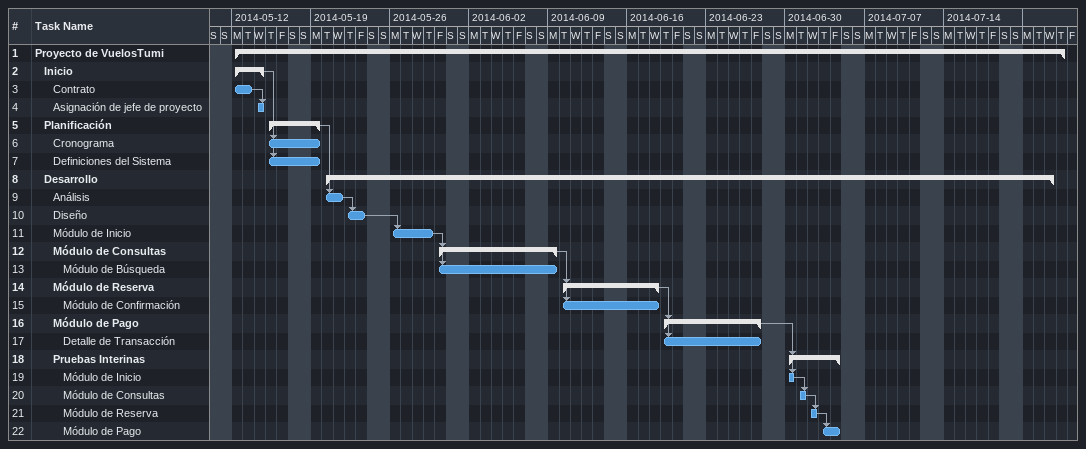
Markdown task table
| ID | Level | Task | Start | Finish | Predecessors |
|---|---|---|---|---|---|
| 1 | 1 | **Proyecto de VuelosTumi** | 2014-05-12 | 2014-07-24 |  |
| 2 | 2 | **Inicio** | 2014-05-12 | 2014-05-14 |  |
| 3 | 3 | Contrato | 2014-05-12 | 2014-05-13 |  |
| 4 | 3 | Asignación de jefe de proyecto | 2014-05-14 | 2014-05-14 | 3 |
| 5 | 2 | **Planificación** | 2014-05-15 | 2014-05-19 |  |
| 6 | 3 | Cronograma | 2014-05-15 | 2014-05-19 | 2 |
| 7 | 3 | Definiciones del Sistema | 2014-05-15 | 2014-05-19 | 2 |
| 8 | 2 | **Desarrollo** | 2014-05-20 | 2014-07-23 |  |
| 9 | 3 | Análisis | 2014-05-20 | 2014-05-21 | 5 |
| 10 | 3 | Diseño | 2014-05-22 | 2014-05-23 | 9 |
| 11 | 3 | Módulo de Inicio | 2014-05-26 | 2014-05-29 | 10 |
| 12 | 3 | **Módulo de Consultas** | 2014-05-30 | 2014-06-09 | 11 |
| 13 | 4 | Módulo de Búsqueda | 2014-05-30 | 2014-06-09 | 11 |
| 14 | 3 | **Módulo de Reserva** | 2014-06-10 | 2014-06-18 | 12 |
| 15 | 4 | Módulo de Confirmación | 2014-06-10 | 2014-06-18 | 12 |
| 16 | 3 | **Módulo de Pago** | 2014-06-19 | 2014-06-27 | 14 |
| 17 | 4 | Detalle de Transacción | 2014-06-19 | 2014-06-27 | 14 |
| 18 | 3 | **Pruebas Interinas** | 2014-06-30 | 2014-07-04 | 16 |
| 19 | 4 | Módulo de Inicio | 2014-06-30 | 2014-06-30 | 16 |
| 20 | 4 | Módulo de Consultas | 2014-07-01 | 2014-07-01 | 19 |
| 21 | 4 | Módulo de Reserva | 2014-07-02 | 2014-07-02 | 20 |
| 22 | 4 | Módulo de Pago | 2014-07-03 | 2014-07-04 | 21 |
